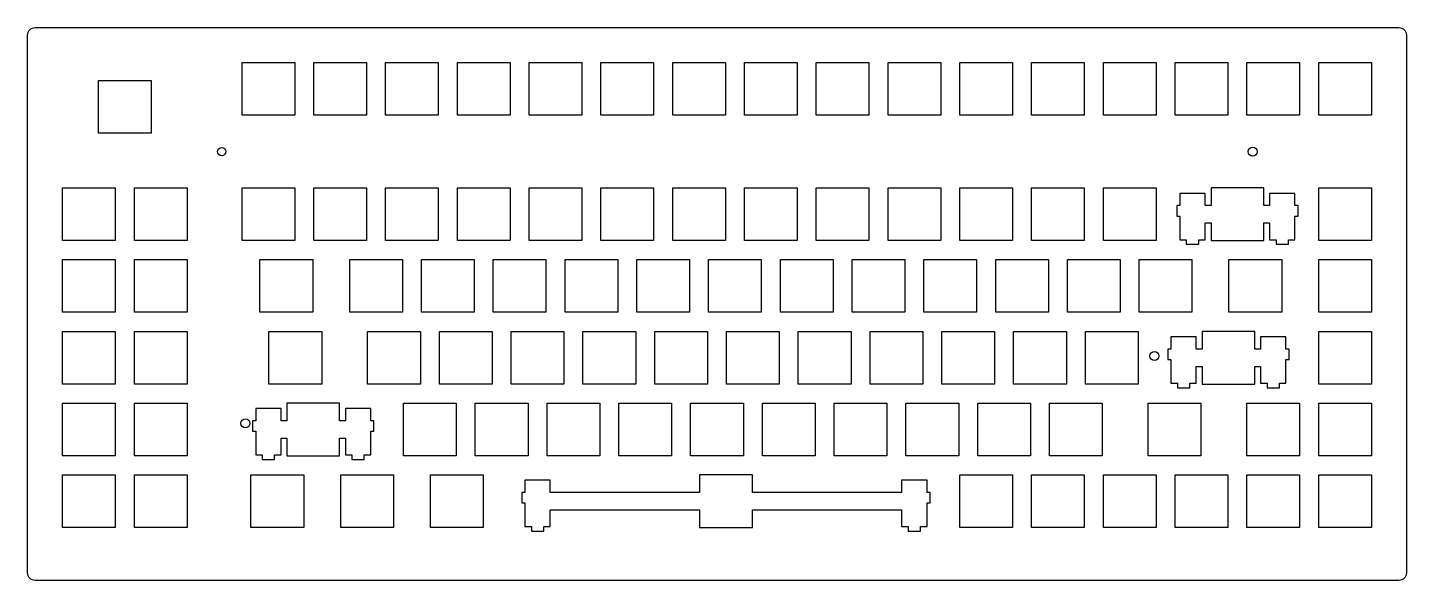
# Model space of a CAD drawing. Header units: millimetres. Extents: x -2 to 364, y -2 to 145.
import ezdxf

# ---------------------------------------------------------------- set-up
doc = ezdxf.new("R2010")
doc.units = ezdxf.units.MM
doc.layers.get('0').update_dxf_attribs({"linetype": 'CONTINUOUS'})

msp = doc.modelspace()

# ---------------------------------------------------------------- linework, layer by layer
msp.add_lwpolyline([(0.09508, 145.10891), (362.045, 145.10891, -0.414213562), (364.045, 143.10891), (364.045, 0.2336, -0.414213562), (362.045, -1.7664), (0.09508, -1.7664, -0.414213562), (-1.90492, 0.2336), (-1.90492, 143.10891, -0.414213562)], format="xyb", close=True)
for points in [[(55.0072, 135.846), (69.0065, 135.846), (69.0065, 121.846), (55.0072, 121.846)], [(88.0565, 135.846), (88.0565, 121.846), (74.0572, 121.846), (74.0572, 135.846)], [(107.107, 121.846), (93.1072, 121.846), (93.1072, 135.846), (107.107, 135.846)], [(126.157, 135.846), (126.157, 121.846), (112.157, 121.846), (112.157, 135.846)], [(145.207, 121.846), (131.207, 121.846), (131.207, 135.846), (145.207, 135.846)], [(150.257, 135.846), (164.257, 135.846), (164.257, 121.846), (150.257, 121.846)], [(183.307, 121.846), (169.307, 121.846), (169.307, 135.846), (183.307, 135.846)], [(202.357, 135.846), (202.357, 121.846), (188.357, 121.846), (188.357, 135.846)], [(207.407, 135.846), (221.407, 135.846), (221.407, 121.846), (207.407, 121.846)], [(240.457, 135.846), (240.457, 121.846), (226.457, 121.846), (226.457, 135.846)], [(259.507, 135.846), (259.507, 121.846), (245.507, 121.846), (245.507, 135.846)], [(264.557, 121.846), (264.557, 135.846), (278.557, 135.846), (278.557, 121.846)], [(297.607, 135.846), (297.607, 121.846), (283.607, 121.846), (283.607, 135.846)], [(302.657, 121.846), (302.657, 135.846), (316.657, 135.846), (316.657, 121.846)], [(321.707, 135.846), (335.707, 135.846), (335.707, 121.846), (321.707, 121.846)], [(340.757, 135.846), (354.757, 135.846), (354.757, 121.846), (340.757, 121.846)], [(16.9072, 131.083), (30.9066, 131.083), (30.9066, 117.084), (16.9072, 117.084)], [(7.38216, 102.508), (21.3817, 102.508), (21.3817, 88.5088), (7.38216, 88.5088)], [(26.4322, 102.508), (40.4315, 102.508), (40.4315, 88.5088), (26.4322, 88.5088)], [(55.0072, 88.5088), (55.0072, 102.508), (69.0065, 102.508), (69.0065, 88.5088)], [(88.0565, 102.508), (88.0565, 88.5088), (74.0572, 88.5088), (74.0572, 102.508)], [(93.1072, 88.5088), (93.1072, 102.508), (107.107, 102.508), (107.107, 88.5088)], [(126.157, 88.5088), (112.157, 88.5088), (112.157, 102.508), (126.157, 102.508)], [(131.207, 88.5088), (131.207, 102.508), (145.207, 102.508), (145.207, 88.5088)], [(164.257, 102.508), (164.257, 88.5088), (150.257, 88.5088), (150.257, 102.508)], [(183.307, 88.5088), (169.307, 88.5088), (169.307, 102.508), (183.307, 102.508)], [(188.357, 102.508), (202.357, 102.508), (202.357, 88.5088), (188.357, 88.5088)], [(207.407, 88.5088), (207.407, 102.508), (221.407, 102.508), (221.407, 88.5088)], [(226.457, 102.508), (240.457, 102.508), (240.457, 88.5088), (226.457, 88.5088)], [(245.507, 88.5088), (245.507, 102.508), (259.507, 102.508), (259.507, 88.5088)], [(278.557, 102.508), (278.557, 88.5088), (264.557, 88.5088), (264.557, 102.508)], [(297.607, 102.508), (297.607, 88.5088), (283.607, 88.5088), (283.607, 102.508)], [(310.657, 97.8076), (310.657, 101.038), (303.907, 101.038), (303.907, 97.8076), (303.082, 97.8076), (303.082, 95.0087), (303.907, 95.0087), (303.907, 88.7388), (305.631, 88.7388), (305.631, 87.5386), (308.931, 87.5386), (308.931, 88.7388), (310.657, 88.7388), (310.657, 93.2078), (312.182, 93.2078), (312.182, 88.5088), (326.182, 88.5088), (326.182, 93.2078), (327.707, 93.2078), (327.707, 88.7388), (329.431, 88.7388), (329.431, 87.5386), (332.732, 87.5386), (332.732, 88.7388), (334.457, 88.7388), (334.457, 95.0087), (335.281, 95.0087), (335.281, 97.8076), (334.457, 97.8076), (334.457, 101.038), (327.707, 101.038), (327.707, 97.8076), (326.182, 97.8076), (326.182, 102.508), (312.182, 102.508), (312.182, 97.8076)], [(340.757, 88.5088), (340.757, 102.508), (354.757, 102.508), (354.757, 88.5088)], [(21.3817, 69.4588), (7.38216, 69.4588), (7.38216, 83.4581), (21.3817, 83.4581)], [(26.4322, 69.4588), (26.4322, 83.4581), (40.4315, 83.4581), (40.4315, 69.4588)], [(73.769, 83.4581), (73.769, 69.4588), (59.7697, 69.4588), (59.7697, 83.4581)], [(83.5822, 83.4581), (97.5815, 83.4581), (97.5815, 69.4588), (83.5822, 69.4588)], [(102.632, 83.4581), (116.632, 83.4581), (116.632, 69.4588), (102.632, 69.4588)], [(121.682, 69.4588), (121.682, 83.4581), (135.682, 83.4581), (135.682, 69.4588)], [(154.732, 69.4588), (140.732, 69.4588), (140.732, 83.4581), (154.732, 83.4581)], [(173.782, 69.4588), (159.782, 69.4588), (159.782, 83.4581), (173.782, 83.4581)], [(178.832, 69.4588), (178.832, 83.4581), (192.832, 83.4581), (192.832, 69.4588)], [(211.882, 83.4581), (211.882, 69.4588), (197.882, 69.4588), (197.882, 83.4581)], [(216.932, 83.4581), (230.932, 83.4581), (230.932, 69.4588), (216.932, 69.4588)], [(235.982, 69.4588), (235.982, 83.4581), (249.982, 83.4581), (249.982, 69.4588)], [(269.032, 69.4588), (255.032, 69.4588), (255.032, 83.4581), (269.032, 83.4581)], [(288.082, 69.4588), (274.082, 69.4588), (274.082, 83.4581), (288.082, 83.4581)], [(307.132, 69.4588), (293.132, 69.4588), (293.132, 83.4581), (307.132, 83.4581)], [(316.945, 69.4588), (316.945, 83.4581), (330.944, 83.4581), (330.944, 69.4588)], [(340.757, 83.4581), (354.757, 83.4581), (354.757, 69.4588), (340.757, 69.4588)], [(21.3817, 50.4088), (7.38216, 50.4088), (7.38216, 64.4081), (21.3817, 64.4081)], [(40.4315, 50.4088), (26.4322, 50.4088), (26.4322, 64.4081), (40.4315, 64.4081)], [(62.151, 50.4088), (62.151, 64.4081), (76.1503, 64.4081), (76.1503, 50.4088)], [(102.344, 64.4081), (102.344, 50.4088), (88.3447, 50.4088), (88.3447, 64.4081)], [(121.394, 64.4081), (121.394, 50.4088), (107.395, 50.4088), (107.395, 64.4081)], [(126.445, 50.4088), (126.445, 64.4081), (140.444, 64.4081), (140.444, 50.4088)], [(145.495, 64.4081), (159.494, 64.4081), (159.494, 50.4088), (145.495, 50.4088)], [(178.544, 50.4088), (164.545, 50.4088), (164.545, 64.4081), (178.544, 64.4081)], [(197.594, 64.4081), (197.594, 50.4088), (183.595, 50.4088), (183.595, 64.4081)], [(202.645, 64.4081), (216.644, 64.4081), (216.644, 50.4088), (202.645, 50.4088)], [(235.694, 50.4088), (221.695, 50.4088), (221.695, 64.4081), (235.694, 64.4081)], [(254.744, 50.4088), (240.745, 50.4088), (240.745, 64.4081), (254.744, 64.4081)], [(273.794, 50.4088), (259.795, 50.4088), (259.795, 64.4081), (273.794, 64.4081)], [(278.845, 50.4088), (278.845, 64.4081), (292.844, 64.4081), (292.844, 50.4088)], [(309.801, 59.7076), (308.276, 59.7076), (308.276, 62.9377), (301.526, 62.9377), (301.526, 59.7076), (300.7, 59.7076), (300.7, 56.9087), (301.526, 56.9087), (301.526, 50.6388), (303.251, 50.6388), (303.251, 49.4386), (306.55, 49.4386), (306.55, 50.6388), (308.276, 50.6388), (308.276, 55.1092), (309.801, 55.1092), (309.801, 50.4088), (323.8, 50.4088), (323.8, 55.1092), (325.326, 55.1092), (325.326, 50.6388), (327.051, 50.6388), (327.051, 49.4386), (330.35, 49.4386), (330.35, 50.6388), (332.075, 50.6388), (332.075, 56.9087), (332.901, 56.9087), (332.901, 59.7076), (332.075, 59.7076), (332.075, 62.9377), (325.326, 62.9377), (325.326, 59.7076), (323.8, 59.7076), (323.8, 64.4081), (309.801, 64.4081)], [(354.757, 64.4081), (354.757, 50.4088), (340.757, 50.4088), (340.757, 64.4081)], [(7.38216, 45.3595), (21.3817, 45.3595), (21.3817, 31.3586), (7.38216, 31.3586)], [(26.4322, 31.3586), (26.4322, 45.3595), (40.4315, 45.3595), (40.4315, 31.3586)], [(80.9128, 40.6576), (80.9128, 45.3595), (66.9121, 45.3595), (66.9121, 40.6576), (65.3881, 40.6576), (65.3881, 43.8891), (58.637, 43.8891), (58.637, 40.6576), (57.8129, 40.6576), (57.8129, 37.8587), (58.637, 37.8587), (58.637, 31.5888), (60.362, 31.5888), (60.362, 30.3899), (63.6626, 30.3899), (63.6626, 31.5888), (65.3881, 31.5888), (65.3881, 36.0592), (66.9121, 36.0592), (66.9121, 31.3586), (80.9128, 31.3586), (80.9128, 36.0592), (82.4371, 36.0592), (82.4371, 31.5888), (84.1622, 31.5888), (84.1622, 30.3899), (87.4628, 30.3899), (87.4628, 31.5888), (89.1879, 31.5888), (89.1879, 37.8587), (90.012, 37.8587), (90.012, 40.6576), (89.1879, 40.6576), (89.1879, 43.8891), (82.4371, 43.8891), (82.4371, 40.6576)], [(111.869, 31.3586), (97.8697, 31.3586), (97.8697, 45.3595), (111.869, 45.3595)], [(130.919, 31.3586), (116.92, 31.3586), (116.92, 45.3595), (130.919, 45.3595)], [(135.97, 45.3595), (149.969, 45.3595), (149.969, 31.3586), (135.97, 31.3586)], [(155.02, 45.3595), (169.019, 45.3595), (169.019, 31.3586), (155.02, 31.3586)], [(188.069, 31.3586), (174.07, 31.3586), (174.07, 45.3595), (188.069, 45.3595)], [(193.12, 31.3586), (193.12, 45.3595), (207.119, 45.3595), (207.119, 31.3586)], [(212.17, 31.3586), (212.17, 45.3595), (226.169, 45.3595), (226.169, 31.3586)], [(231.22, 45.3595), (245.219, 45.3595), (245.219, 31.3586), (231.22, 31.3586)], [(264.269, 31.3586), (250.27, 31.3586), (250.27, 45.3595), (264.269, 45.3595)], [(283.319, 45.3595), (283.319, 31.3586), (269.32, 31.3586), (269.32, 45.3595)], [(295.512, 45.3595), (309.513, 45.3595), (309.513, 31.3586), (295.512, 31.3586)], [(321.707, 45.3595), (335.707, 45.3595), (335.707, 31.3586), (321.707, 31.3586)], [(354.757, 45.3595), (354.757, 31.3586), (340.757, 31.3586), (340.757, 45.3595)], [(7.38216, 26.3095), (21.38216, 26.3095), (21.38216, 12.3095), (7.38216, 12.3095)], [(40.4315, 12.3086), (26.4322, 12.3086), (26.4322, 26.3095), (40.4315, 26.3095)], [(71.3878, 12.3086), (57.3871, 12.3086), (57.3871, 26.3095), (71.3878, 26.3095)], [(81.201, 12.3086), (81.201, 26.3095), (95.2003, 26.3095), (95.2003, 12.3086)], [(105.012, 26.3095), (119.013, 26.3095), (119.013, 12.3086), (105.012, 12.3086)], [(136.826, 12.5388), (136.826, 17.0077), (176.451, 17.0077), (176.451, 12.3086), (190.45, 12.3086), (190.45, 17.0077), (230.076, 17.0077), (230.076, 12.5388), (231.8, 12.5388), (231.8, 11.3385), (235.1, 11.3385), (235.1, 12.5388), (236.825, 12.5388), (236.825, 18.8088), (237.651, 18.8088), (237.651, 21.609), (236.825, 21.609), (236.825, 24.8392), (230.076, 24.8392), (230.076, 21.609), (190.45, 21.609), (190.45, 26.3095), (176.451, 26.3095), (176.451, 21.609), (136.826, 21.609), (136.826, 24.8392), (130.076, 24.8392), (130.076, 21.609), (129.25, 21.609), (129.25, 18.8088), (130.076, 18.8088), (130.076, 12.5388), (131.801, 12.5388), (131.801, 11.3385), (135.1, 11.3385), (135.1, 12.5388)], [(259.507, 12.3086), (245.507, 12.3086), (245.507, 26.3095), (259.507, 26.3095)], [(264.557, 26.3095), (278.557, 26.3095), (278.557, 12.3086), (264.557, 12.3086)], [(297.607, 26.3095), (297.607, 12.3086), (283.607, 12.3086), (283.607, 26.3095)], [(316.657, 12.3086), (302.657, 12.3086), (302.657, 26.3095), (316.657, 26.3095)], [(321.707, 12.3086), (321.707, 26.3095), (335.707, 26.3095), (335.707, 12.3086)], [(340.757, 26.3095), (354.757, 26.3095), (354.757, 12.3095), (340.757, 12.3095)]]:
    msp.add_lwpolyline(points, close=True)
for centre, radius in [((49.62508, 112.14891), 1.1), ((323.215, 112.14891), 1.2), ((297.175, 57.8636), 1.2), ((55.92508, 39.9636), 1.2)]:
    msp.add_circle(centre, radius)

doc.saveas('drawing.dxf')
